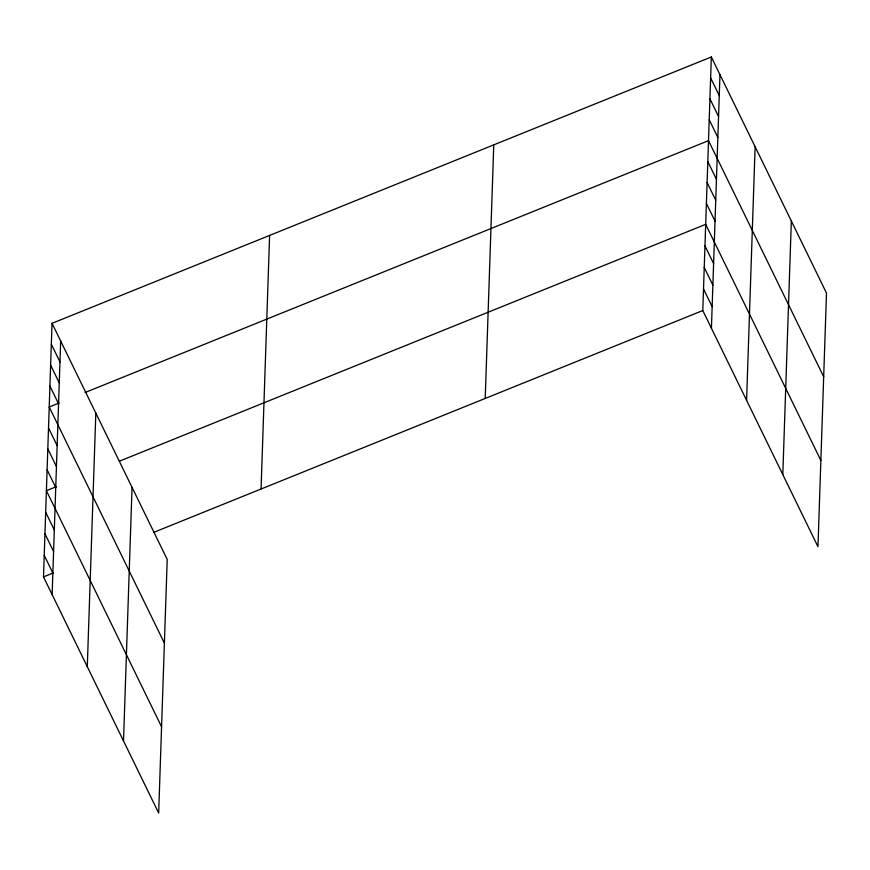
<?xml version="1.0" encoding="UTF-8"?>
<svg xmlns="http://www.w3.org/2000/svg" width="870" height="870" viewBox="0 0 870 870"><rect width="100%" height="100%" fill="white"/><g stroke="black" fill="none" stroke-linecap="round" stroke-linejoin="round"><path stroke-width="1.3" d="M52.037 323.325L167.214 559.453L158.666 813.026L43.5 576.897L52.037 323.325L711.334 56.974L826.5 293.103L817.963 546.675L702.786 310.546L711.334 56.974M52.135 594.601L60.672 341.029M87.294 666.681L95.831 413.109M123.507 740.946L132.055 487.374M261.065 489.005L269.613 235.433M485.221 398.449L493.768 144.866M711.421 328.251L719.968 74.679M746.58 400.33L755.127 146.758M782.804 474.596L791.341 221.023M59.116 403.006L49.22 407.008L164.386 643.137M85.075 392.522L708.517 140.657L823.683 376.775M56.289 486.689L46.404 490.68L161.57 726.809M119.342 461.22L705.7 224.329L820.867 460.458M43.5 576.897L53.385 572.906M153.522 532.451L702.786 310.546M710.627 77.887L719.262 95.591M709.92 98.81L718.555 116.515M709.224 119.734L717.848 137.438M707.81 161.57L716.445 179.274M707.103 182.493L715.738 200.198M706.396 203.417L715.031 221.11M704.972 245.884L713.607 263.588M704.243 267.438L712.878 285.142M703.515 288.992L712.149 306.697M51.341 344.248L59.976 361.942M50.634 365.161L59.269 382.865M49.927 386.084L58.562 403.789M48.513 427.92L57.148 445.625M47.817 448.844L56.452 466.548M47.11 469.767L55.745 487.472M45.675 512.234L54.31 529.939M44.957 533.788L53.581 551.493M44.229 555.343L52.863 573.047"/></g></svg>
